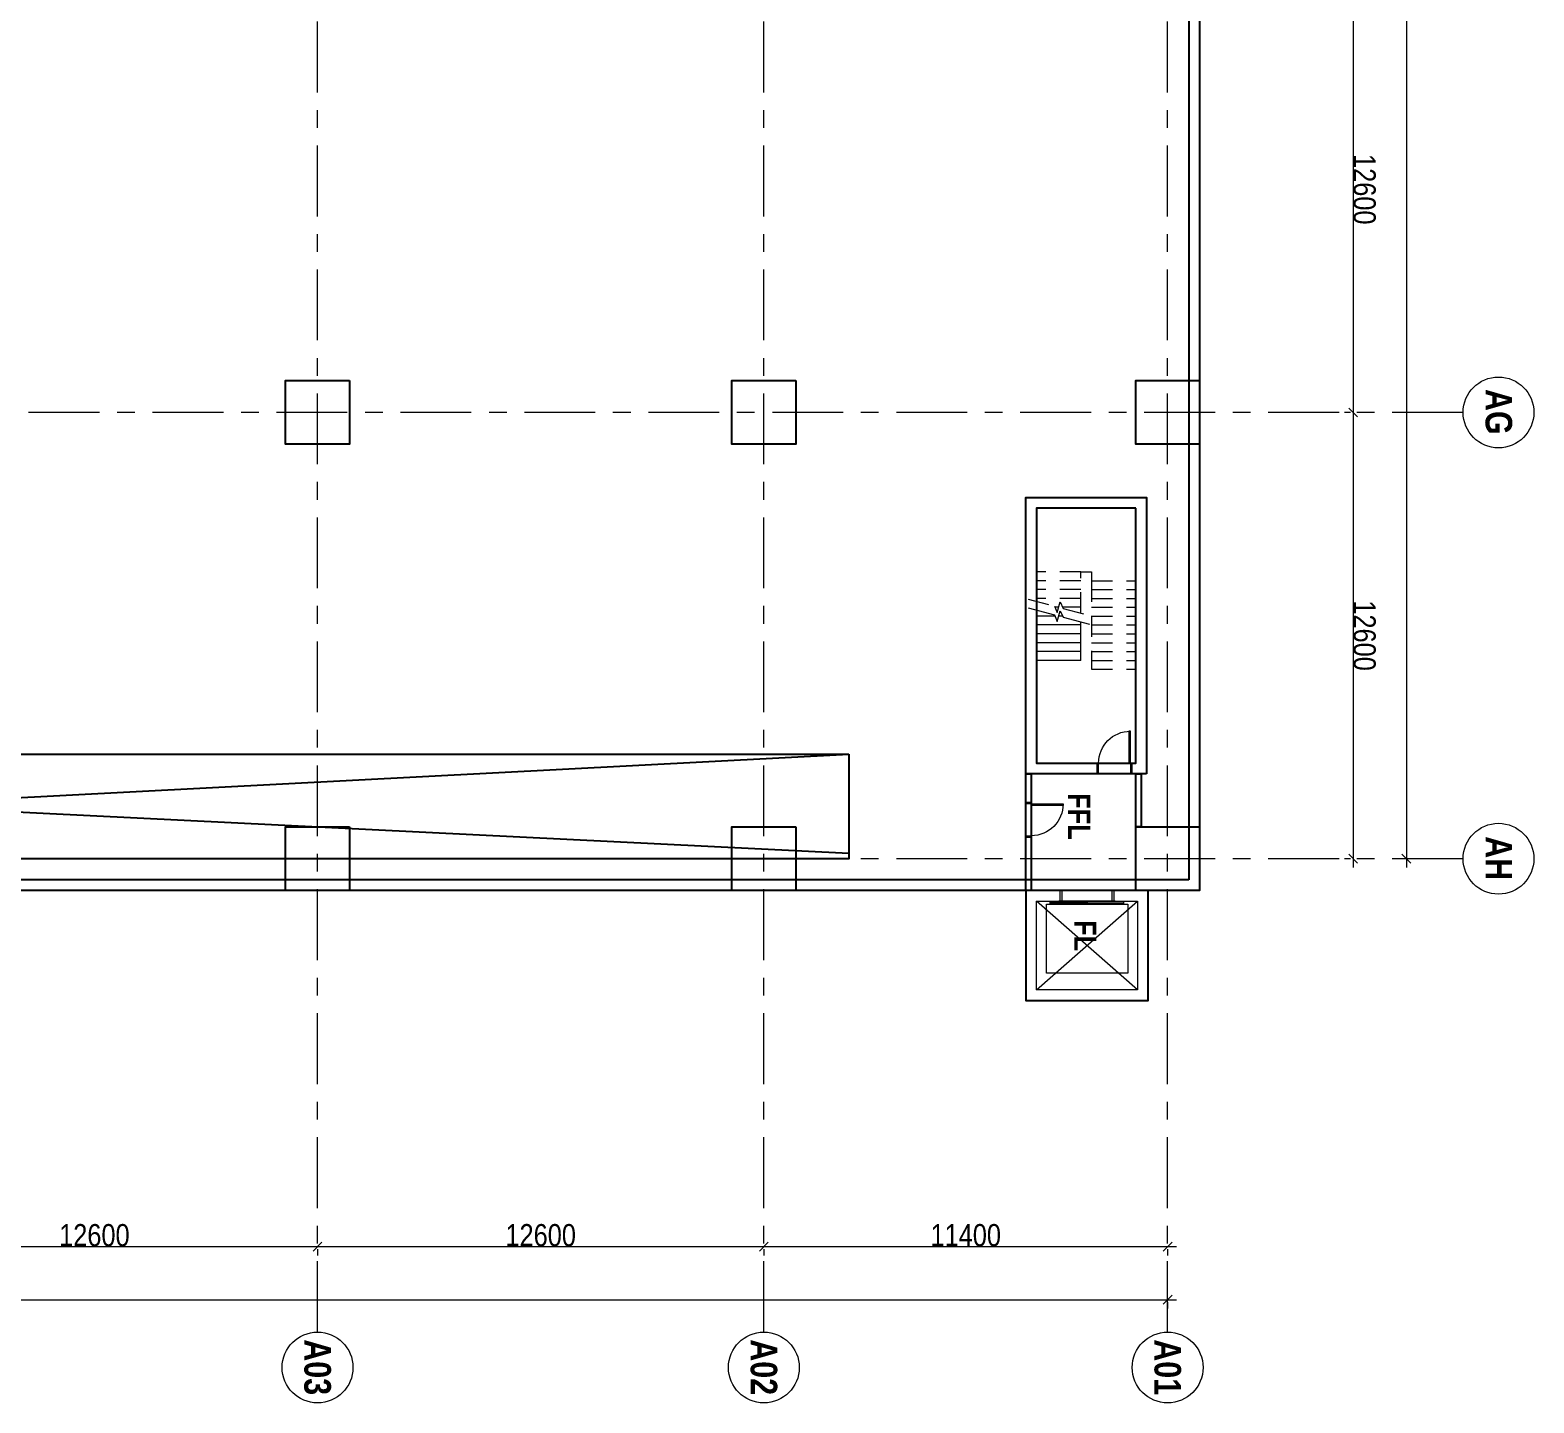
# Model space of a CAD drawing. Header units: millimetres. Extents: x 1188965 to 1321470, y -617248 to -452266.
# Drawn here: x 1277272 to 1319729, y -594422 to -555663 of the extents above; entities that cross this region are included whole.
import ezdxf

# ---------------------------------------------------------------- set-up
doc = ezdxf.new("R2010")
doc.units = ezdxf.units.MM
doc.linetypes.add('IDA - Grid Line', pattern=[3500, 2000, -500, 500, -500])
doc.linetypes.add('Overhead', pattern=[992.1875, 595.3125, -396.875])
doc.layers.get('0').update_dxf_attribs({"color": 2})
doc.layers.add('000_CTCI_CSA', color=7, linetype='Continuous')
for name, color, linetype, lineweight in [('A-_ANOTGRID_E', 7, 'Continuous', 9), ('A-_DOOR----_E', 7, 'Continuous', 9), ('A-_ROOMNAME_A', 7, 'Continuous', 9), ('A-_STRC----_E', 7, 'Continuous', 9), ('A-_WALL----_E', 7, 'Continuous', 9), ('A-ANOT----_D', 7, 'Continuous', 9)]:
    doc.layers.add(name, color=color, linetype=linetype, lineweight=lineweight)
doc.styles.add('Arial Narrow_2', font='ARIALN.TTF', dxfattribs={"height": 625})
doc.styles.add('Arial Narrow_B', font='ARIALNB.TTF', dxfattribs={"height": 750})
doc.styles.add('Arial Narrow_B_1', font='ARIALNB.TTF', dxfattribs={"height": 625})

# ---------------------------------------------------------------- blocks, each defined once
blk = doc.blocks.new('IDA - Lift - 2500W X 2850D - Lift Shaft PL-9846512-PH1 LEVEL B1 CARPARK')
at = {"layer": 'A-_DOOR----_E', "color": 252}
for p, q in [((-735, 150), (-800, 150)), ((-800, 150), (-800, -150)), ((-735, -150), (-735, 150)), ((730, 150), (665, 150)), ((665, 150), (665, -150)), ((730, -150), (730, 150)), ((-1460, -150), (1390, -150)), ((-1460, -2650), (-1460, -150)), ((-1460, -2650), (1390, -150)), ((1390, -2650), (-1460, -150)), ((-1185, -230), (1115, -230)), ((-1185, -2180), (-1185, -230)), ((-1075, -180), (-35, -180)), ((-1075, -215), (-1075, -180)), ((-35, -215), (-1075, -215)), ((-35, -150), (-830, -150)), ((-830, -150), (-830, -160)), ((-830, -160), (-35, -160)), ((-800, -150), (-735, -150)), ((-35, -160), (-35, -150)), ((760, -150), (-35, -150)), ((-35, -150), (-35, -160)), ((-35, -160), (760, -160)), ((-35, -180), (-35, -215)), ((1005, -180), (-35, -180)), ((-35, -180), (-35, -215)), ((-35, -215), (1005, -215)), ((665, -150), (730, -150)), ((760, -160), (760, -150)), ((1005, -215), (1005, -180)), ((1115, -230), (1115, -2180)), ((1390, -150), (1390, -2650)), ((1115, -2180), (-1185, -2180)), ((1390, -2650), (-1460, -2650))]:
    blk.add_line(p, q, dxfattribs=at)
blk = doc.blocks.new('IDA - F - Single - Swing - VP - 1000L X 2200H - DOOR TYPE - FIRE RATING-9848701-PH1 LEVEL B1 CARPARK')
at = {"layer": 'A-_DOOR----_E', "color": 252}
for p, q in [((-500, 150), (-450, 150)), ((-500, -150), (-500, 150)), ((-450, 150), (-450, -150)), ((450, 150), (500, 150)), ((450, -150), (450, 150)), ((500, 150), (500, -150)), ((-450, -150), (-500, -150)), ((400, -150), (450, -150)), ((400, -1050), (400, -150)), ((450, -150), (450, -1050)), ((500, -150), (450, -150)), ((400, -750), (450, -750)), ((400, -775), (450, -775)), ((425, -875), (425, -775)), ((400, -875), (450, -875)), ((400, -900), (450, -900)), ((450, -1050), (400, -1050))]:
    blk.add_line(p, q, dxfattribs=at)
blk.add_arc((450, -150), 900, 180, 270, dxfattribs=at)
blk.add_arc((450, -150), 900, 180, 270, dxfattribs=at)
blk = doc.blocks.new('IDA - F - Single - Swing - VP - 1000L X 2200H - DOOR TYPE - FIRE RATING-9849342-PH1 LEVEL B1 CARPARK')
at = {"layer": 'A-_DOOR----_E', "color": 252}
for p, q in [((450, 975), (400, 975)), ((400, 975), (400, 75)), ((450, 75), (450, 975)), ((400, 825), (450, 825)), ((400, 800), (450, 800)), ((400, 700), (450, 700)), ((400, 675), (450, 675)), ((425, 800), (425, 700)), ((-450, 75), (-500, 75)), ((-500, 75), (-500, -75)), ((-450, -75), (-450, 75)), ((400, 75), (450, 75)), ((500, 75), (450, 75)), ((450, 75), (450, -75)), ((500, -75), (500, 75)), ((-500, -75), (-450, -75)), ((450, -75), (500, -75))]:
    blk.add_line(p, q, dxfattribs=at)
blk.add_arc((450, 75), 900, 90, 180, dxfattribs=at)
blk.add_arc((450, 75), 900, 90, 180, dxfattribs=at)
blk = doc.blocks.new('_Oblique')
at = {"color": 0, "linetype": 'ByBlock', "lineweight": -2}
blk.add_line((-0.5, -0.5), (0.5, 0.5), dxfattribs=at)
blk = doc.blocks.new('CTCI_Building shape and Grid line')
at = {"color": 252}
for points in [[(1103123, -82350), (1104923, -82350), (1104923, -84150), (1103123, -84150)], [(1115723, -82350), (1117523, -82350), (1117523, -84150), (1115723, -84150)], [(1103123, -93750), (1104923, -93750), (1104923, -95550), (1103123, -95550)], [(1115723, -93750), (1117523, -93750), (1117523, -95550), (1115723, -95550)], [(1103123, -106350), (1104923, -106350), (1104923, -108150), (1103123, -108150)], [(1115723, -106350), (1117523, -106350), (1117523, -108150), (1115723, -108150)]]:
    blk.add_lwpolyline(points, close=True, dxfattribs=at)
at = {"layer": '000_CTCI_CSA', "color": 252}
for p, q in [((1040123, -82350), (1117523, -82350)), ((1117523, -82350), (1117523, -158550)), ((1040423, -82650), (1117223, -82650)), ((1117223, -82650), (1117223, -158250))]:
    blk.add_line(p, q, dxfattribs=at)
at = {"layer": 'A-_ANOTGRID_E', "color": 252, "linetype": 'IDA - Grid Line'}
for p, q in [((1104023, -74909), (1104023, -162419)), ((1116623, -74909), (1116623, -162419)), ((1129987, -83250), (1030978, -83250)), ((1129987, -94650), (1030978, -94650)), ((1129987, -107250), (1030978, -107250))]:
    blk.add_line(p, q, dxfattribs=at)
at = {"layer": 'A-_ANOTGRID_E', "color": 252}
for centre in [(1104023, -73909), (1116623, -73909), (1130987, -83250), (1130987, -94650), (1130987, -107250)]:
    blk.add_circle(centre, 1000, dxfattribs=at)
at = {"layer": 'A-ANOT----_D', "color": 252}
for p, q in [((1040773, -76511), (1116873, -76511)), ((1116623, -76584), (1116623, -76761)), ((1091173, -78011), (1104273, -78011)), ((1103773, -78011), (1116873, -78011)), ((1104023, -78084), (1104023, -78261)), ((1104023, -78084), (1104023, -78261)), ((1116623, -78084), (1116623, -78261)), ((1127574, -94900), (1127574, -83000)), ((1129074, -157900), (1129074, -83000)), ((1127647, -83250), (1127824, -83250)), ((1129147, -83250), (1129324, -83250)), ((1127574, -107500), (1127574, -94400)), ((1127647, -94650), (1127824, -94650)), ((1127647, -94650), (1127824, -94650)), ((1127574, -120100), (1127574, -107000)), ((1127647, -107250), (1127824, -107250)), ((1127647, -107250), (1127824, -107250))]:
    blk.add_line(p, q, dxfattribs=at)
at = {"layer": 'A-ANOT----_D', "color": 252, "xscale": 250, "yscale": 250, "zscale": 250}
for p in [(1116623, -76511), (1104023, -78011), (1116623, -78011)]:
    blk.add_blockref('_Oblique', p, dxfattribs=at)
for p, rotation in [((1104023, -78011), 180), ((1127574, -83250), 90), ((1129074, -83250), 90), ((1127574, -94650), 90), ((1127574, -94650), 270), ((1127574, -107250), 90), ((1127574, -107250), 270)]:
    blk.add_blockref('_Oblique', p, dxfattribs=dict(at, rotation=rotation))
at = {"layer": 'A-_ANOTGRID_E', "color": 252, "style": 'Arial Narrow_B'}
for s, p in [('AG', (1103362, -74275)), ('AH', (1115987, -74275)), ('A01', (1130191, -83622)), ('A02', (1130191, -95022)), ('A03', (1130191, -107622))]:
    blk.add_text(s, height=750, dxfattribs=at).set_placement(p)
at = {"layer": 'A-ANOT----_D', "color": 252, "char_height": 625, "width": 2375.82, "attachment_point": 5, "style": 'Arial Narrow_2'}
for insert in [(1097723, -77692), (1110323, -77692)]:
    blk.add_mtext('\\A1;12600', dxfattribs=dict(at, insert=insert))
at = {"layer": 'A-ANOT----_D', "color": 252, "char_height": 625, "width": 2375.82, "attachment_point": 5, "rotation": 90, "style": 'Arial Narrow_2'}
for s, insert in [('\\A1;11400', (1127255, -88950)), ('\\A1;12600', (1127255, -100950)), ('\\A1;12600', (1127255, -113550))]:
    blk.add_mtext(s, dxfattribs=dict(at, insert=insert))
blk = doc.blocks.new('F10E1 PIPE SHAFT')
at = {"color": 252}
for p, q in [((1981252, 52578), (2037875, 55528)), ((2037875, 52728), (1981252, 55528))]:
    blk.add_line(p, q, dxfattribs=at)
blk.add_lwpolyline([(2037875, 55528), (2037875, 52578), (1981252, 52578), (1981252, 55528)], close=True, dxfattribs=at)

msp = doc.modelspace()

# ---------------------------------------------------------------- linework, layer by layer
at = {"color": 252}
for points in [[(1308788.338, -576658.264), (1305388.338, -576658.264), (1305388.338, -568858.264), (1308788.338, -568858.264)], [(1308488.338, -569158.264), (1305688.338, -569158.264), (1305688.338, -576358.264), (1308488.338, -576358.264)], [(1305538.338, -576658.264), (1305538.338, -579958.264), (1305388.338, -579958.264), (1305388.338, -576658.264)], [(1308638.338, -576658.264), (1308638.338, -578158.264), (1308488.338, -578158.264), (1308488.338, -576658.264)], [(1308838.338, -579958.264), (1305388.338, -579958.264), (1305388.338, -583058.264), (1308838.338, -583058.264)]]:
    msp.add_lwpolyline(points, close=True, dxfattribs=at)
at = {"layer": 'A-_STRC----_E', "color": 252, "linetype": 'Overhead'}
for p, q in [((1306938.338, -570958.264), (1305688.338, -570958.264)), ((1305688.338, -571790.796), (1305688.338, -570958.264)), ((1306938.338, -570958.264), (1307238.338, -570958.264)), ((1306938.338, -572125.732), (1306938.338, -570958.264)), ((1307238.338, -570958.264), (1307238.338, -571208.264)), ((1306938.338, -571208.264), (1305688.338, -571208.264)), ((1306938.338, -571458.264), (1305688.338, -571458.264)), ((1307238.338, -571208.264), (1308488.338, -571208.264)), ((1307238.338, -571208.264), (1307238.338, -573708.264)), ((1307238.338, -571458.264), (1308488.338, -571458.264)), ((1308488.338, -571208.264), (1308488.338, -573708.264)), ((1305446.856, -571726.091), (1306192.597, -571925.912)), ((1306938.338, -571708.264), (1305688.338, -571708.264)), ((1306272.897, -572109.19), (1306353.778, -571807.338)), ((1306353.778, -571807.338), (1306434.078, -571990.617)), ((1307238.338, -571708.264), (1308488.338, -571708.264)), ((1306192.597, -571925.912), (1306272.897, -572109.19)), ((1306313.338, -571958.264), (1306206.772, -571958.264)), ((1306938.338, -571958.264), (1306419.904, -571958.264)), ((1306434.078, -571990.617), (1307179.819, -572190.437)), ((1307238.338, -571958.264), (1308488.338, -571958.264)), ((1307238.338, -572208.264), (1308488.338, -572208.264)), ((1307238.338, -572458.264), (1308488.338, -572458.264)), ((1307238.338, -572708.264), (1308488.338, -572708.264)), ((1307238.338, -572958.264), (1308488.338, -572958.264)), ((1307238.338, -573208.264), (1308488.338, -573208.264)), ((1307238.338, -573458.264), (1308488.338, -573458.264)), ((1307238.338, -573708.264), (1308488.338, -573708.264))]:
    msp.add_line(p, q, dxfattribs=at)
at = {"layer": 'A-_STRC----_E', "color": 252}
for p, q in [((1305446.856, -571976.091), (1306192.597, -572175.912)), ((1306206.772, -572208.264), (1305688.338, -572208.264)), ((1306192.597, -572175.912), (1306272.897, -572359.19)), ((1306272.897, -572359.19), (1306353.778, -572057.338)), ((1306419.904, -572208.264), (1306313.338, -572208.264)), ((1306353.778, -572057.338), (1306434.078, -572240.617)), ((1306434.078, -572240.617), (1307179.819, -572440.437)), ((1306938.338, -572458.264), (1305688.338, -572458.264)), ((1306938.338, -572708.264), (1305688.338, -572708.264)), ((1306938.338, -572458.264), (1306938.338, -572375.732)), ((1306938.338, -572708.264), (1306938.338, -572458.264)), ((1306938.338, -572958.264), (1306938.338, -572708.264)), ((1306938.338, -572958.264), (1305688.338, -572958.264)), ((1306938.338, -573208.264), (1306938.338, -572958.264)), ((1306938.338, -573208.264), (1305688.338, -573208.264)), ((1306938.338, -573458.264), (1305688.338, -573458.264)), ((1306938.338, -573458.264), (1306938.338, -573208.264))]:
    msp.add_line(p, q, dxfattribs=at)
at = {"layer": 'A-_WALL----_E', "color": 252}
msp.add_line((1305688.338, -576358.264), (1307438.338, -576358.264), dxfattribs=at)

# ---------------------------------------------------------------- block references
at = {"color": 252}
msp.add_blockref('F10E1 PIPE SHAFT', (-737486.488, -631636.322), dxfattribs=at)
at = {"layer": '000_CTCI_CSA', "color": 252, "rotation": 270}
msp.add_blockref('CTCI_Building shape and Grid line', (1392637.874, 537564.913), dxfattribs=at)
at = {"layer": 'A-_DOOR----_E', "color": 252, "lineweight": 9, "xscale": -1}
for name, p, rotation in [('IDA - F - Single - Swing - VP - 1000L X 2200H - DOOR TYPE - FIRE RATING-9848701-PH1 LEVEL B1 CARPARK', (1307888.338, -576508.264), 180), ('IDA - F - Single - Swing - VP - 1000L X 2200H - DOOR TYPE - FIRE RATING-9849342-PH1 LEVEL B1 CARPARK', (1305463.338, -577958.264), 270)]:
    msp.add_blockref(name, p, dxfattribs=dict(at, rotation=rotation))
at = {"layer": 'A-_DOOR----_E', "color": 252, "lineweight": 9}
msp.add_blockref('IDA - Lift - 2500W X 2850D - Lift Shaft PL-9846512-PH1 LEVEL B1 CARPARK', (1307148.598, -580108.264), dxfattribs=at)

# ---------------------------------------------------------------- texts
at = {"layer": 'A-_ROOMNAME_A', "color": 252, "char_height": 625, "width": 1863.92344, "attachment_point": 1, "rotation": 270, "style": 'Arial Narrow_B_1'}
for s, insert in [('FFL', (1307204.027, -577208.482)), ('FL', (1307375.2, -580792.894))]:
    msp.add_mtext(s, dxfattribs=dict(at, insert=insert))

doc.saveas('drawing.dxf')
